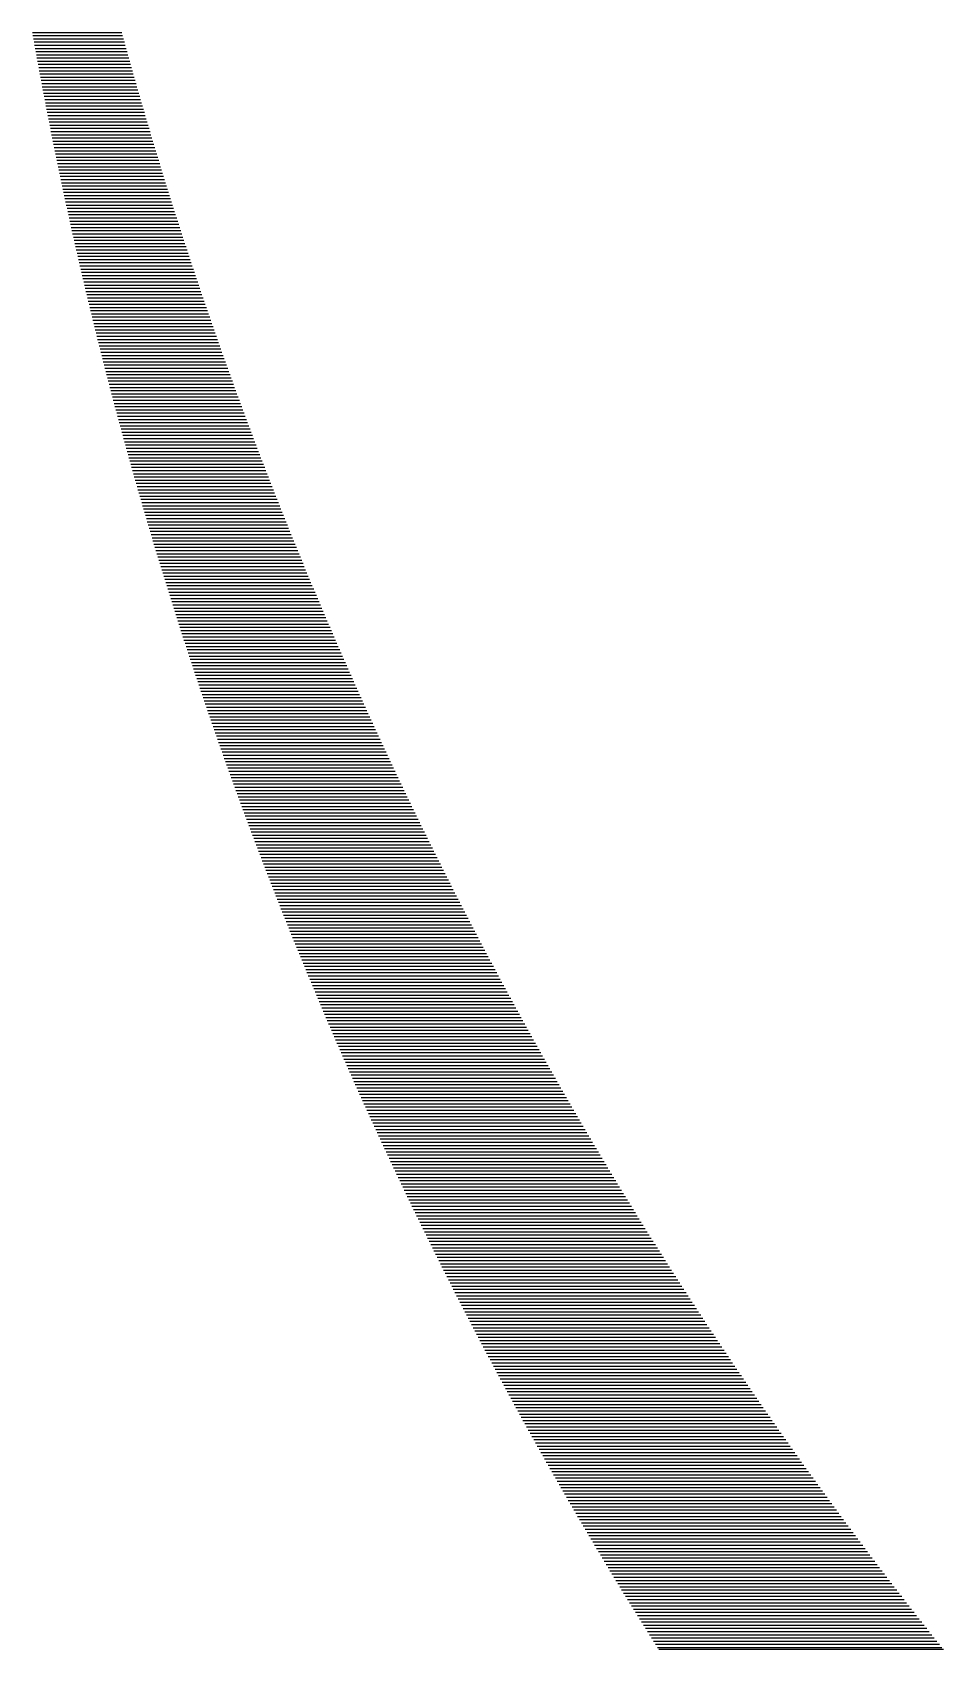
# Model space of a CAD drawing. Extents: x 271 to 16033, y -55852 to 2525.
# Drawn here: x 15996.805 to 15997.25, y -55777.798 to -55777.008 of the extents above; entities that cross this region are included whole.
import ezdxf

# ---------------------------------------------------------------- set-up
doc = ezdxf.new("R2010")
doc.units = 0
doc.header["$MEASUREMENT"] = 0
doc.layers.add('GUSH_MARM', color=173, linetype='Continuous')

msp = doc.modelspace()

# ---------------------------------------------------------------- linework, layer by layer
at = {"layer": 'GUSH_MARM', "color": 250, "linetype": 'Continuous', "ltscale": 0.00016276}
for p, q in [((15996.80521, -55777.00765, 1172.19571), (15996.84886, -55777.00765, 1172.19571)), ((15996.80549, -55777.00921, 1172.19571), (15996.84929, -55777.00921, 1172.19571)), ((15996.80577, -55777.01077, 1172.19571), (15996.84972, -55777.01077, 1172.19571)), ((15996.80605, -55777.01234, 1172.19571), (15996.85015, -55777.01234, 1172.19571)), ((15996.80633, -55777.0139, 1172.19571), (15996.85058, -55777.0139, 1172.19571)), ((15996.80661, -55777.01546, 1172.19571), (15996.85101, -55777.01546, 1172.19571)), ((15996.80689, -55777.01702, 1172.19571), (15996.85144, -55777.01702, 1172.19571)), ((15996.80717, -55777.01859, 1172.19571), (15996.85188, -55777.01859, 1172.19571)), ((15996.80745, -55777.02015, 1172.19571), (15996.85231, -55777.02015, 1172.19571)), ((15996.80774, -55777.02171, 1172.19571), (15996.85275, -55777.02171, 1172.19571)), ((15996.80803, -55777.02327, 1172.19571), (15996.85319, -55777.02327, 1172.19571)), ((15996.80831, -55777.02484, 1172.19571), (15996.85363, -55777.02484, 1172.19571)), ((15996.8086, -55777.0264, 1172.19571), (15996.85407, -55777.0264, 1172.19571)), ((15996.80889, -55777.02796, 1172.19571), (15996.85451, -55777.02796, 1172.19571)), ((15996.80918, -55777.02952, 1172.19571), (15996.85495, -55777.02952, 1172.19571)), ((15996.80948, -55777.03109, 1172.19571), (15996.8554, -55777.03109, 1172.19571)), ((15996.80977, -55777.03265, 1172.19571), (15996.85584, -55777.03265, 1172.19571)), ((15996.81006, -55777.03421, 1172.19571), (15996.85629, -55777.03421, 1172.19571)), ((15996.81036, -55777.03577, 1172.19571), (15996.85674, -55777.03577, 1172.19571)), ((15996.81066, -55777.03734, 1172.19571), (15996.85719, -55777.03734, 1172.19571)), ((15996.81096, -55777.0389, 1172.19571), (15996.85764, -55777.0389, 1172.19571)), ((15996.81125, -55777.04046, 1172.19571), (15996.85809, -55777.04046, 1172.19571)), ((15996.81156, -55777.04202, 1172.19571), (15996.85854, -55777.04202, 1172.19571)), ((15996.81186, -55777.04359, 1172.19571), (15996.859, -55777.04359, 1172.19571)), ((15996.81216, -55777.04515, 1172.19571), (15996.85945, -55777.04515, 1172.19571)), ((15996.81246, -55777.04671, 1172.19571), (15996.85991, -55777.04671, 1172.19571)), ((15996.81277, -55777.04827, 1172.19571), (15996.86037, -55777.04827, 1172.19571)), ((15996.81308, -55777.04984, 1172.19571), (15996.86083, -55777.04984, 1172.19571)), ((15996.81338, -55777.0514, 1172.19571), (15996.86129, -55777.0514, 1172.19571)), ((15996.81369, -55777.05296, 1172.19571), (15996.86175, -55777.05296, 1172.19571)), ((15996.814, -55777.05452, 1172.19571), (15996.86221, -55777.05452, 1172.19571)), ((15996.81431, -55777.05609, 1172.19571), (15996.86268, -55777.05609, 1172.19571)), ((15996.81463, -55777.05765, 1172.19571), (15996.86314, -55777.05765, 1172.19571)), ((15996.81494, -55777.05921, 1172.19571), (15996.86361, -55777.05921, 1172.19571)), ((15996.81525, -55777.06077, 1172.19571), (15996.86408, -55777.06077, 1172.19571)), ((15996.81557, -55777.06234, 1172.19571), (15996.86455, -55777.06234, 1172.19571)), ((15996.81589, -55777.0639, 1172.19571), (15996.86502, -55777.0639, 1172.19571)), ((15996.81621, -55777.06546, 1172.19571), (15996.86549, -55777.06546, 1172.19571)), ((15996.81653, -55777.06702, 1172.19571), (15996.86596, -55777.06702, 1172.19571)), ((15996.81685, -55777.06859, 1172.19571), (15996.86644, -55777.06859, 1172.19571)), ((15996.81717, -55777.07015, 1172.19571), (15996.86691, -55777.07015, 1172.19571)), ((15996.81749, -55777.07171, 1172.19571), (15996.86739, -55777.07171, 1172.19571)), ((15996.81782, -55777.07327, 1172.19571), (15996.86787, -55777.07327, 1172.19571)), ((15996.81814, -55777.07484, 1172.19571), (15996.86835, -55777.07484, 1172.19571)), ((15996.81847, -55777.0764, 1172.19571), (15996.86883, -55777.0764, 1172.19571)), ((15996.81879, -55777.07796, 1172.19571), (15996.86931, -55777.07796, 1172.19571)), ((15996.81912, -55777.07952, 1172.19571), (15996.8698, -55777.07952, 1172.19571)), ((15996.81945, -55777.08109, 1172.19571), (15996.87028, -55777.08109, 1172.19571)), ((15996.81979, -55777.08265, 1172.19571), (15996.87077, -55777.08265, 1172.19571)), ((15996.82012, -55777.08421, 1172.19571), (15996.87125, -55777.08421, 1172.19571)), ((15996.82045, -55777.08577, 1172.19571), (15996.87174, -55777.08577, 1172.19571)), ((15996.82079, -55777.08734, 1172.19571), (15996.87223, -55777.08734, 1172.19571)), ((15996.82112, -55777.0889, 1172.19571), (15996.87272, -55777.0889, 1172.19571)), ((15996.82146, -55777.09046, 1172.19571), (15996.87322, -55777.09046, 1172.19571)), ((15996.8218, -55777.09202, 1172.19571), (15996.87371, -55777.09202, 1172.19571)), ((15996.82214, -55777.09359, 1172.19571), (15996.8742, -55777.09359, 1172.19571)), ((15996.82248, -55777.09515, 1172.19571), (15996.8747, -55777.09515, 1172.19571)), ((15996.82282, -55777.09671, 1172.19571), (15996.8752, -55777.09671, 1172.19571)), ((15996.82317, -55777.09827, 1172.19571), (15996.8757, -55777.09827, 1172.19571)), ((15996.82351, -55777.09984, 1172.19571), (15996.8762, -55777.09984, 1172.19571)), ((15996.82386, -55777.1014, 1172.19571), (15996.8767, -55777.1014, 1172.19571)), ((15996.8242, -55777.10296, 1172.19571), (15996.8772, -55777.10296, 1172.19571)), ((15996.82455, -55777.10452, 1172.19571), (15996.87771, -55777.10452, 1172.19571)), ((15996.8249, -55777.10609, 1172.19571), (15996.87821, -55777.10609, 1172.19571)), ((15996.82525, -55777.10765, 1172.19571), (15996.87872, -55777.10765, 1172.19571)), ((15996.8256, -55777.10921, 1172.19571), (15996.87923, -55777.10921, 1172.19571)), ((15996.82596, -55777.11077, 1172.19571), (15996.87974, -55777.11077, 1172.19571)), ((15996.82631, -55777.11234, 1172.19571), (15996.88025, -55777.11234, 1172.19571)), ((15996.82666, -55777.1139, 1172.19571), (15996.88076, -55777.1139, 1172.19571)), ((15996.82702, -55777.11546, 1172.19571), (15996.88127, -55777.11546, 1172.19571)), ((15996.82738, -55777.11702, 1172.19571), (15996.88179, -55777.11702, 1172.19571)), ((15996.82774, -55777.11859, 1172.19571), (15996.8823, -55777.11859, 1172.19571)), ((15996.8281, -55777.12015, 1172.19571), (15996.88282, -55777.12015, 1172.19571)), ((15996.82846, -55777.12171, 1172.19571), (15996.88334, -55777.12171, 1172.19571)), ((15996.82882, -55777.12327, 1172.19571), (15996.88386, -55777.12327, 1172.19571)), ((15996.82919, -55777.12484, 1172.19571), (15996.88438, -55777.12484, 1172.19571)), ((15996.82955, -55777.1264, 1172.19571), (15996.8849, -55777.1264, 1172.19571)), ((15996.82992, -55777.12796, 1172.19571), (15996.88542, -55777.12796, 1172.19571)), ((15996.83028, -55777.12952, 1172.19571), (15996.88595, -55777.12952, 1172.19571)), ((15996.83065, -55777.13109, 1172.19571), (15996.88647, -55777.13109, 1172.19571)), ((15996.83102, -55777.13265, 1172.19571), (15996.887, -55777.13265, 1172.19571)), ((15996.83139, -55777.13421, 1172.19571), (15996.88753, -55777.13421, 1172.19571)), ((15996.83177, -55777.13577, 1172.19571), (15996.88806, -55777.13577, 1172.19571)), ((15996.83214, -55777.13734, 1172.19571), (15996.88859, -55777.13734, 1172.19571)), ((15996.83252, -55777.1389, 1172.19571), (15996.88913, -55777.1389, 1172.19571)), ((15996.83289, -55777.14046, 1172.19571), (15996.88966, -55777.14046, 1172.19571)), ((15996.83327, -55777.14202, 1172.19571), (15996.89019, -55777.14202, 1172.19571)), ((15996.83365, -55777.14359, 1172.19571), (15996.89073, -55777.14359, 1172.19571)), ((15996.83403, -55777.14515, 1172.19571), (15996.89127, -55777.14515, 1172.19571)), ((15996.83441, -55777.14671, 1172.19571), (15996.89181, -55777.14671, 1172.19571)), ((15996.83479, -55777.14827, 1172.19571), (15996.89235, -55777.14827, 1172.19571)), ((15996.83517, -55777.14984, 1172.19571), (15996.89289, -55777.14984, 1172.19571)), ((15996.83556, -55777.1514, 1172.19571), (15996.89344, -55777.1514, 1172.19571)), ((15996.83594, -55777.15296, 1172.19571), (15996.89398, -55777.15296, 1172.19571)), ((15996.83633, -55777.15452, 1172.19571), (15996.89453, -55777.15452, 1172.19571)), ((15996.83672, -55777.15609, 1172.19571), (15996.89507, -55777.15609, 1172.19571)), ((15996.83711, -55777.15765, 1172.19571), (15996.89562, -55777.15765, 1172.19571)), ((15996.8375, -55777.15921, 1172.19571), (15996.89617, -55777.15921, 1172.19571)), ((15996.83789, -55777.16077, 1172.19571), (15996.89672, -55777.16077, 1172.19571)), ((15996.83828, -55777.16234, 1172.19571), (15996.89728, -55777.16234, 1172.19571)), ((15996.83868, -55777.1639, 1172.19571), (15996.89783, -55777.1639, 1172.19571)), ((15996.83907, -55777.16546, 1172.19571), (15996.89838, -55777.16546, 1172.19571)), ((15996.83947, -55777.16702, 1172.19571), (15996.89894, -55777.16702, 1172.19571)), ((15996.83987, -55777.16859, 1172.19571), (15996.8995, -55777.16859, 1172.19571)), ((15996.84027, -55777.17015, 1172.19571), (15996.90006, -55777.17015, 1172.19571)), ((15996.84067, -55777.17171, 1172.19571), (15996.90062, -55777.17171, 1172.19571)), ((15996.84107, -55777.17327, 1172.19571), (15996.90118, -55777.17327, 1172.19571)), ((15996.84147, -55777.17484, 1172.19571), (15996.90174, -55777.17484, 1172.19571)), ((15996.84187, -55777.1764, 1172.19571), (15996.90231, -55777.1764, 1172.19571)), ((15996.84228, -55777.17796, 1172.19571), (15996.90288, -55777.17796, 1172.19571)), ((15996.84269, -55777.17952, 1172.19571), (15996.90344, -55777.17952, 1172.19571)), ((15996.84309, -55777.18109, 1172.19571), (15996.90401, -55777.18109, 1172.19571)), ((15996.8435, -55777.18265, 1172.19571), (15996.90458, -55777.18265, 1172.19571)), ((15996.84391, -55777.18421, 1172.19571), (15996.90515, -55777.18421, 1172.19571)), ((15996.84432, -55777.18577, 1172.19571), (15996.90573, -55777.18577, 1172.19571)), ((15996.84474, -55777.18734, 1172.19571), (15996.9063, -55777.18734, 1172.19571)), ((15996.84515, -55777.1889, 1172.19571), (15996.90687, -55777.1889, 1172.19571)), ((15996.84557, -55777.19046, 1172.19571), (15996.90745, -55777.19046, 1172.19571)), ((15996.84598, -55777.19202, 1172.19571), (15996.90803, -55777.19202, 1172.19571)), ((15996.8464, -55777.19359, 1172.19571), (15996.90861, -55777.19359, 1172.19571)), ((15996.84682, -55777.19515, 1172.19571), (15996.90919, -55777.19515, 1172.19571)), ((15996.84724, -55777.19671, 1172.19571), (15996.90977, -55777.19671, 1172.19571)), ((15996.84766, -55777.19827, 1172.19571), (15996.91036, -55777.19827, 1172.19571)), ((15996.84808, -55777.19984, 1172.19571), (15996.91094, -55777.19984, 1172.19571)), ((15996.84851, -55777.2014, 1172.19571), (15996.91153, -55777.2014, 1172.19571)), ((15996.84893, -55777.20296, 1172.19571), (15996.91211, -55777.20296, 1172.19571)), ((15996.84936, -55777.20452, 1172.19571), (15996.9127, -55777.20452, 1172.19571)), ((15996.84979, -55777.20609, 1172.19571), (15996.91329, -55777.20609, 1172.19571)), ((15996.85021, -55777.20765, 1172.19571), (15996.91388, -55777.20765, 1172.19571)), ((15996.85065, -55777.20921, 1172.19571), (15996.91448, -55777.20921, 1172.19571)), ((15996.85108, -55777.21077, 1172.19571), (15996.91507, -55777.21077, 1172.19571)), ((15996.85151, -55777.21234, 1172.19571), (15996.91567, -55777.21234, 1172.19571)), ((15996.85194, -55777.2139, 1172.19571), (15996.91627, -55777.2139, 1172.19571)), ((15996.85238, -55777.21546, 1172.19571), (15996.91686, -55777.21546, 1172.19571)), ((15996.85281, -55777.21702, 1172.19571), (15996.91746, -55777.21702, 1172.19571)), ((15996.85325, -55777.21859, 1172.19571), (15996.91806, -55777.21859, 1172.19571)), ((15996.85369, -55777.22015, 1172.19571), (15996.91867, -55777.22015, 1172.19571)), ((15996.85413, -55777.22171, 1172.19571), (15996.91927, -55777.22171, 1172.19571)), ((15996.85457, -55777.22327, 1172.19571), (15996.91988, -55777.22327, 1172.19571)), ((15996.85501, -55777.22484, 1172.19571), (15996.92048, -55777.22484, 1172.19571)), ((15996.85546, -55777.2264, 1172.19571), (15996.92109, -55777.2264, 1172.19571)), ((15996.8559, -55777.22796, 1172.19571), (15996.9217, -55777.22796, 1172.19571)), ((15996.85635, -55777.22952, 1172.19571), (15996.92231, -55777.22952, 1172.19571)), ((15996.8568, -55777.23109, 1172.19571), (15996.92292, -55777.23109, 1172.19571)), ((15996.85725, -55777.23265, 1172.19571), (15996.92354, -55777.23265, 1172.19571)), ((15996.8577, -55777.23421, 1172.19571), (15996.92415, -55777.23421, 1172.19571)), ((15996.85815, -55777.23577, 1172.19571), (15996.92477, -55777.23577, 1172.19571)), ((15996.8586, -55777.23734, 1172.19571), (15996.92539, -55777.23734, 1172.19571)), ((15996.85905, -55777.2389, 1172.19571), (15996.92601, -55777.2389, 1172.19571)), ((15996.85951, -55777.24046, 1172.19571), (15996.92663, -55777.24046, 1172.19571)), ((15996.85997, -55777.24202, 1172.19571), (15996.92725, -55777.24202, 1172.19571)), ((15996.86042, -55777.24359, 1172.19571), (15996.92787, -55777.24359, 1172.19571)), ((15996.86088, -55777.24515, 1172.19571), (15996.9285, -55777.24515, 1172.19571)), ((15996.86134, -55777.24671, 1172.19571), (15996.92912, -55777.24671, 1172.19571)), ((15996.8618, -55777.24827, 1172.19571), (15996.92975, -55777.24827, 1172.19571)), ((15996.86227, -55777.24984, 1172.19571), (15996.93038, -55777.24984, 1172.19571)), ((15996.86273, -55777.2514, 1172.19571), (15996.93101, -55777.2514, 1172.19571)), ((15996.8632, -55777.25296, 1172.19571), (15996.93164, -55777.25296, 1172.19571)), ((15996.86366, -55777.25452, 1172.19571), (15996.93227, -55777.25452, 1172.19571)), ((15996.86413, -55777.25609, 1172.19571), (15996.93291, -55777.25609, 1172.19571)), ((15996.8646, -55777.25765, 1172.19571), (15996.93354, -55777.25765, 1172.19571)), ((15996.86507, -55777.25921, 1172.19571), (15996.93418, -55777.25921, 1172.19571)), ((15996.86554, -55777.26077, 1172.19571), (15996.93482, -55777.26077, 1172.19571)), ((15996.86601, -55777.26234, 1172.19571), (15996.93546, -55777.26234, 1172.19571)), ((15996.86649, -55777.2639, 1172.19571), (15996.9361, -55777.2639, 1172.19571)), ((15996.86696, -55777.26546, 1172.19571), (15996.93675, -55777.26546, 1172.19571)), ((15996.86744, -55777.26702, 1172.19571), (15996.93739, -55777.26702, 1172.19571)), ((15996.86792, -55777.26859, 1172.19571), (15996.93804, -55777.26859, 1172.19571)), ((15996.8684, -55777.27015, 1172.19571), (15996.93868, -55777.27015, 1172.19571)), ((15996.86888, -55777.27171, 1172.19571), (15996.93933, -55777.27171, 1172.19571)), ((15996.86936, -55777.27327, 1172.19571), (15996.93998, -55777.27327, 1172.19571)), ((15996.86984, -55777.27484, 1172.19571), (15996.94063, -55777.27484, 1172.19571)), ((15996.87033, -55777.2764, 1172.19571), (15996.94129, -55777.2764, 1172.19571)), ((15996.87081, -55777.27796, 1172.19571), (15996.94194, -55777.27796, 1172.19571)), ((15996.8713, -55777.27952, 1172.19571), (15996.9426, -55777.27952, 1172.19571)), ((15996.87179, -55777.28109, 1172.19571), (15996.94325, -55777.28109, 1172.19571)), ((15996.87228, -55777.28265, 1172.19571), (15996.94391, -55777.28265, 1172.19571)), ((15996.87277, -55777.28421, 1172.19571), (15996.94457, -55777.28421, 1172.19571)), ((15996.87326, -55777.28577, 1172.19571), (15996.94523, -55777.28577, 1172.19571)), ((15996.87375, -55777.28734, 1172.19571), (15996.9459, -55777.28734, 1172.19571)), ((15996.87425, -55777.2889, 1172.19571), (15996.94656, -55777.2889, 1172.19571)), ((15996.87474, -55777.29046, 1172.19571), (15996.94723, -55777.29046, 1172.19571)), ((15996.87524, -55777.29202, 1172.19571), (15996.94789, -55777.29202, 1172.19571)), ((15996.87574, -55777.29359, 1172.19571), (15996.94856, -55777.29359, 1172.19571)), ((15996.87624, -55777.29515, 1172.19571), (15996.94923, -55777.29515, 1172.19571)), ((15996.87674, -55777.29671, 1172.19571), (15996.9499, -55777.29671, 1172.19571)), ((15996.87724, -55777.29827, 1172.19571), (15996.95058, -55777.29827, 1172.19571)), ((15996.87775, -55777.29984, 1172.19571), (15996.95125, -55777.29984, 1172.19571)), ((15996.87825, -55777.3014, 1172.19571), (15996.95193, -55777.3014, 1172.19571)), ((15996.87876, -55777.30296, 1172.19571), (15996.9526, -55777.30296, 1172.19571)), ((15996.87927, -55777.30452, 1172.19571), (15996.95328, -55777.30452, 1172.19571)), ((15996.87978, -55777.30609, 1172.19571), (15996.95396, -55777.30609, 1172.19571)), ((15996.88029, -55777.30765, 1172.19571), (15996.95464, -55777.30765, 1172.19571)), ((15996.8808, -55777.30921, 1172.19571), (15996.95533, -55777.30921, 1172.19571)), ((15996.88131, -55777.31077, 1172.19571), (15996.95601, -55777.31077, 1172.19571)), ((15996.88182, -55777.31234, 1172.19571), (15996.9567, -55777.31234, 1172.19571)), ((15996.88234, -55777.3139, 1172.19571), (15996.95738, -55777.3139, 1172.19571)), ((15996.88286, -55777.31546, 1172.19571), (15996.95807, -55777.31546, 1172.19571)), ((15996.88337, -55777.31702, 1172.19571), (15996.95876, -55777.31702, 1172.19571)), ((15996.88389, -55777.31859, 1172.19571), (15996.95945, -55777.31859, 1172.19571)), ((15996.88441, -55777.32015, 1172.19571), (15996.96015, -55777.32015, 1172.19571)), ((15996.88494, -55777.32171, 1172.19571), (15996.96084, -55777.32171, 1172.19571)), ((15996.88546, -55777.32327, 1172.19571), (15996.96154, -55777.32327, 1172.19571)), ((15996.88598, -55777.32484, 1172.19571), (15996.96223, -55777.32484, 1172.19571)), ((15996.88651, -55777.3264, 1172.19571), (15996.96293, -55777.3264, 1172.19571)), ((15996.88704, -55777.32796, 1172.19571), (15996.96363, -55777.32796, 1172.19571)), ((15996.88757, -55777.32952, 1172.19571), (15996.96434, -55777.32952, 1172.19571)), ((15996.8881, -55777.33109, 1172.19571), (15996.96504, -55777.33109, 1172.19571)), ((15996.88863, -55777.33265, 1172.19571), (15996.96574, -55777.33265, 1172.19571)), ((15996.88916, -55777.33421, 1172.19571), (15996.96645, -55777.33421, 1172.19571)), ((15996.88969, -55777.33577, 1172.19571), (15996.96716, -55777.33577, 1172.19571)), ((15996.89023, -55777.33734, 1172.19571), (15996.96787, -55777.33734, 1172.19571)), ((15996.89076, -55777.3389, 1172.19571), (15996.96858, -55777.3389, 1172.19571)), ((15996.8913, -55777.34046, 1172.19571), (15996.96929, -55777.34046, 1172.19571)), ((15996.89184, -55777.34202, 1172.19571), (15996.97, -55777.34202, 1172.19571)), ((15996.89238, -55777.34359, 1172.19571), (15996.97072, -55777.34359, 1172.19571)), ((15996.89292, -55777.34515, 1172.19571), (15996.97144, -55777.34515, 1172.19571)), ((15996.89347, -55777.34671, 1172.19571), (15996.97215, -55777.34671, 1172.19571)), ((15996.89401, -55777.34827, 1172.19571), (15996.97287, -55777.34827, 1172.19571)), ((15996.89456, -55777.34984, 1172.19571), (15996.9736, -55777.34984, 1172.19571)), ((15996.8951, -55777.3514, 1172.19571), (15996.97432, -55777.3514, 1172.19571)), ((15996.89565, -55777.35296, 1172.19571), (15996.97504, -55777.35296, 1172.19571)), ((15996.8962, -55777.35452, 1172.19571), (15996.97577, -55777.35452, 1172.19571)), ((15996.89675, -55777.35609, 1172.19571), (15996.9765, -55777.35609, 1172.19571)), ((15996.8973, -55777.35765, 1172.19571), (15996.97722, -55777.35765, 1172.19571)), ((15996.89786, -55777.35921, 1172.19571), (15996.97795, -55777.35921, 1172.19571)), ((15996.89841, -55777.36077, 1172.19571), (15996.97869, -55777.36077, 1172.19571)), ((15996.89897, -55777.36234, 1172.19571), (15996.97942, -55777.36234, 1172.19571)), ((15996.89953, -55777.3639, 1172.19571), (15996.98015, -55777.3639, 1172.19571)), ((15996.90009, -55777.36546, 1172.19571), (15996.98089, -55777.36546, 1172.19571)), ((15996.90065, -55777.36702, 1172.19571), (15996.98163, -55777.36702, 1172.19571)), ((15996.90121, -55777.36859, 1172.19571), (15996.98237, -55777.36859, 1172.19571)), ((15996.90177, -55777.37015, 1172.19571), (15996.98311, -55777.37015, 1172.19571)), ((15996.90234, -55777.37171, 1172.19571), (15996.98385, -55777.37171, 1172.19571)), ((15996.9029, -55777.37327, 1172.19571), (15996.98459, -55777.37327, 1172.19571)), ((15996.90347, -55777.37484, 1172.19571), (15996.98534, -55777.37484, 1172.19571)), ((15996.90404, -55777.3764, 1172.19571), (15996.98608, -55777.3764, 1172.19571)), ((15996.90461, -55777.37796, 1172.19571), (15996.98683, -55777.37796, 1172.19571)), ((15996.90518, -55777.37952, 1172.19571), (15996.98758, -55777.37952, 1172.19571)), ((15996.90575, -55777.38109, 1172.19571), (15996.98833, -55777.38109, 1172.19571)), ((15996.90632, -55777.38265, 1172.19571), (15996.98909, -55777.38265, 1172.19571)), ((15996.9069, -55777.38421, 1172.19571), (15996.98984, -55777.38421, 1172.19571)), ((15996.90748, -55777.38577, 1172.19571), (15996.9906, -55777.38577, 1172.19571)), ((15996.90805, -55777.38734, 1172.19571), (15996.99135, -55777.38734, 1172.19571)), ((15996.90863, -55777.3889, 1172.19571), (15996.99211, -55777.3889, 1172.19571)), ((15996.90921, -55777.39046, 1172.19571), (15996.99287, -55777.39046, 1172.19571)), ((15996.90979, -55777.39202, 1172.19571), (15996.99364, -55777.39202, 1172.19571)), ((15996.91038, -55777.39359, 1172.19571), (15996.9944, -55777.39359, 1172.19571)), ((15996.91096, -55777.39515, 1172.19571), (15996.99516, -55777.39515, 1172.19571)), ((15996.91155, -55777.39671, 1172.19571), (15996.99593, -55777.39671, 1172.19571)), ((15996.91214, -55777.39827, 1172.19571), (15996.9967, -55777.39827, 1172.19571)), ((15996.91272, -55777.39984, 1172.19571), (15996.99747, -55777.39984, 1172.19571)), ((15996.91331, -55777.4014, 1172.19571), (15996.99824, -55777.4014, 1172.19571)), ((15996.91391, -55777.40296, 1172.19571), (15996.99901, -55777.40296, 1172.19571)), ((15996.9145, -55777.40452, 1172.19571), (15996.99979, -55777.40452, 1172.19571)), ((15996.91509, -55777.40609, 1172.19571), (15997.00056, -55777.40609, 1172.19571)), ((15996.91569, -55777.40765, 1172.19571), (15997.00134, -55777.40765, 1172.19571)), ((15996.91629, -55777.40921, 1172.19571), (15997.00212, -55777.40921, 1172.19571)), ((15996.91688, -55777.41077, 1172.19571), (15997.0029, -55777.41077, 1172.19571)), ((15996.91748, -55777.41234, 1172.19571), (15997.00368, -55777.41234, 1172.19571)), ((15996.91808, -55777.4139, 1172.19571), (15997.00447, -55777.4139, 1172.19571)), ((15996.91869, -55777.41546, 1172.19571), (15997.00525, -55777.41546, 1172.19571)), ((15996.91929, -55777.41702, 1172.19571), (15997.00604, -55777.41702, 1172.19571)), ((15996.9199, -55777.41859, 1172.19571), (15997.00683, -55777.41859, 1172.19571)), ((15996.9205, -55777.42015, 1172.19571), (15997.00762, -55777.42015, 1172.19571)), ((15996.92111, -55777.42171, 1172.19571), (15997.00841, -55777.42171, 1172.19571)), ((15996.92172, -55777.42327, 1172.19571), (15997.0092, -55777.42327, 1172.19571)), ((15996.92233, -55777.42484, 1172.19571), (15997.00999, -55777.42484, 1172.19571)), ((15996.92294, -55777.4264, 1172.19571), (15997.01079, -55777.4264, 1172.19571)), ((15996.92356, -55777.42796, 1172.19571), (15997.01159, -55777.42796, 1172.19571)), ((15996.92417, -55777.42952, 1172.19571), (15997.01239, -55777.42952, 1172.19571)), ((15996.92479, -55777.43109, 1172.19571), (15997.01319, -55777.43109, 1172.19571)), ((15996.9254, -55777.43265, 1172.19571), (15997.01399, -55777.43265, 1172.19571)), ((15996.92602, -55777.43421, 1172.19571), (15997.0148, -55777.43421, 1172.19571)), ((15996.92664, -55777.43577, 1172.19571), (15997.0156, -55777.43577, 1172.19571)), ((15996.92727, -55777.43734, 1172.19571), (15997.01641, -55777.43734, 1172.19571)), ((15996.92789, -55777.4389, 1172.19571), (15997.01722, -55777.4389, 1172.19571)), ((15996.92851, -55777.44046, 1172.19571), (15997.01803, -55777.44046, 1172.19571)), ((15996.92914, -55777.44202, 1172.19571), (15997.01884, -55777.44202, 1172.19571)), ((15996.92977, -55777.44359, 1172.19571), (15997.01965, -55777.44359, 1172.19571)), ((15996.9304, -55777.44515, 1172.19571), (15997.02047, -55777.44515, 1172.19571)), ((15996.93103, -55777.44671, 1172.19571), (15997.02129, -55777.44671, 1172.19571)), ((15996.93166, -55777.44827, 1172.19571), (15997.0221, -55777.44827, 1172.19571)), ((15996.93229, -55777.44984, 1172.19571), (15997.02292, -55777.44984, 1172.19571)), ((15996.93292, -55777.4514, 1172.19571), (15997.02375, -55777.4514, 1172.19571)), ((15996.93356, -55777.45296, 1172.19571), (15997.02457, -55777.45296, 1172.19571)), ((15996.9342, -55777.45452, 1172.19571), (15997.02539, -55777.45452, 1172.19571)), ((15996.93484, -55777.45609, 1172.19571), (15997.02622, -55777.45609, 1172.19571)), ((15996.93548, -55777.45765, 1172.19571), (15997.02705, -55777.45765, 1172.19571)), ((15996.93612, -55777.45921, 1172.19571), (15997.02788, -55777.45921, 1172.19571)), ((15996.93676, -55777.46077, 1172.19571), (15997.02871, -55777.46077, 1172.19571)), ((15996.9374, -55777.46234, 1172.19571), (15997.02954, -55777.46234, 1172.19571)), ((15996.93805, -55777.4639, 1172.19571), (15997.03038, -55777.4639, 1172.19571)), ((15996.9387, -55777.46546, 1172.19571), (15997.03121, -55777.46546, 1172.19571)), ((15996.93934, -55777.46702, 1172.19571), (15997.03205, -55777.46702, 1172.19571)), ((15996.93999, -55777.46859, 1172.19571), (15997.03289, -55777.46859, 1172.19571)), ((15996.94065, -55777.47015, 1172.19571), (15997.03373, -55777.47015, 1172.19571)), ((15996.9413, -55777.47171, 1172.19571), (15997.03457, -55777.47171, 1172.19571)), ((15996.94195, -55777.47327, 1172.19571), (15997.03542, -55777.47327, 1172.19571)), ((15996.94261, -55777.47484, 1172.19571), (15997.03627, -55777.47484, 1172.19571)), ((15996.94327, -55777.4764, 1172.19571), (15997.03711, -55777.4764, 1172.19571)), ((15996.94392, -55777.47796, 1172.19571), (15997.03796, -55777.47796, 1172.19571)), ((15996.94458, -55777.47952, 1172.19571), (15997.03881, -55777.47952, 1172.19571)), ((15996.94524, -55777.48109, 1172.19571), (15997.03967, -55777.48109, 1172.19571)), ((15996.94591, -55777.48265, 1172.19571), (15997.04052, -55777.48265, 1172.19571)), ((15996.94657, -55777.48421, 1172.19571), (15997.04138, -55777.48421, 1172.19571)), ((15996.94724, -55777.48577, 1172.19571), (15997.04223, -55777.48577, 1172.19571)), ((15996.9479, -55777.48734, 1172.19571), (15997.04309, -55777.48734, 1172.19571)), ((15996.94857, -55777.4889, 1172.19571), (15997.04395, -55777.4889, 1172.19571)), ((15996.94924, -55777.49046, 1172.19571), (15997.04482, -55777.49046, 1172.19571)), ((15996.94991, -55777.49202, 1172.19571), (15997.04568, -55777.49202, 1172.19571)), ((15996.95059, -55777.49359, 1172.19571), (15997.04655, -55777.49359, 1172.19571)), ((15996.95126, -55777.49515, 1172.19571), (15997.04741, -55777.49515, 1172.19571)), ((15996.95194, -55777.49671, 1172.19571), (15997.04828, -55777.49671, 1172.19571)), ((15996.95261, -55777.49827, 1172.19571), (15997.04915, -55777.49827, 1172.19571)), ((15996.95329, -55777.49984, 1172.19571), (15997.05003, -55777.49984, 1172.19571)), ((15996.95397, -55777.5014, 1172.19571), (15997.0509, -55777.5014, 1172.19571)), ((15996.95465, -55777.50296, 1172.19571), (15997.05178, -55777.50296, 1172.19571)), ((15996.95534, -55777.50452, 1172.19571), (15997.05265, -55777.50452, 1172.19571)), ((15996.95602, -55777.50609, 1172.19571), (15997.05353, -55777.50609, 1172.19571)), ((15996.95671, -55777.50765, 1172.19571), (15997.05441, -55777.50765, 1172.19571)), ((15996.95739, -55777.50921, 1172.19571), (15997.0553, -55777.50921, 1172.19571)), ((15996.95808, -55777.51077, 1172.19571), (15997.05618, -55777.51077, 1172.19571)), ((15996.95877, -55777.51234, 1172.19571), (15997.05707, -55777.51234, 1172.19571)), ((15996.95946, -55777.5139, 1172.19571), (15997.05795, -55777.5139, 1172.19571)), ((15996.96016, -55777.51546, 1172.19571), (15997.05884, -55777.51546, 1172.19571)), ((15996.96085, -55777.51702, 1172.19571), (15997.05974, -55777.51702, 1172.19571)), ((15996.96155, -55777.51859, 1172.19571), (15997.06063, -55777.51859, 1172.19571)), ((15996.96225, -55777.52015, 1172.19571), (15997.06152, -55777.52015, 1172.19571)), ((15996.96294, -55777.52171, 1172.19571), (15997.06242, -55777.52171, 1172.19571)), ((15996.96364, -55777.52327, 1172.19571), (15997.06332, -55777.52327, 1172.19571)), ((15996.96435, -55777.52484, 1172.19571), (15997.06422, -55777.52484, 1172.19571)), ((15996.96505, -55777.5264, 1172.19571), (15997.06512, -55777.5264, 1172.19571)), ((15996.96575, -55777.52796, 1172.19571), (15997.06602, -55777.52796, 1172.19571)), ((15996.96646, -55777.52952, 1172.19571), (15997.06693, -55777.52952, 1172.19571)), ((15996.96717, -55777.53109, 1172.19571), (15997.06783, -55777.53109, 1172.19571)), ((15996.96788, -55777.53265, 1172.19571), (15997.06874, -55777.53265, 1172.19571)), ((15996.96859, -55777.53421, 1172.19571), (15997.06965, -55777.53421, 1172.19571)), ((15996.9693, -55777.53577, 1172.19571), (15997.07056, -55777.53577, 1172.19571)), ((15996.97001, -55777.53734, 1172.19571), (15997.07148, -55777.53734, 1172.19571)), ((15996.97073, -55777.5389, 1172.19571), (15997.07239, -55777.5389, 1172.19571)), ((15996.97145, -55777.54046, 1172.19571), (15997.07331, -55777.54046, 1172.19571)), ((15996.97216, -55777.54202, 1172.19571), (15997.07423, -55777.54202, 1172.19571)), ((15996.97288, -55777.54359, 1172.19571), (15997.07515, -55777.54359, 1172.19571)), ((15996.97361, -55777.54515, 1172.19571), (15997.07607, -55777.54515, 1172.19571)), ((15996.97433, -55777.54671, 1172.19571), (15997.07699, -55777.54671, 1172.19571)), ((15996.97505, -55777.54827, 1172.19571), (15997.07792, -55777.54827, 1172.19571)), ((15996.97578, -55777.54984, 1172.19571), (15997.07885, -55777.54984, 1172.19571)), ((15996.9765, -55777.5514, 1172.19571), (15997.07977, -55777.5514, 1172.19571)), ((15996.97723, -55777.55296, 1172.19571), (15997.08071, -55777.55296, 1172.19571)), ((15996.97796, -55777.55452, 1172.19571), (15997.08164, -55777.55452, 1172.19571)), ((15996.97869, -55777.55609, 1172.19571), (15997.08257, -55777.55609, 1172.19571)), ((15996.97943, -55777.55765, 1172.19571), (15997.08351, -55777.55765, 1172.19571)), ((15996.98016, -55777.55921, 1172.19571), (15997.08445, -55777.55921, 1172.19571)), ((15996.9809, -55777.56077, 1172.19571), (15997.08539, -55777.56077, 1172.19571)), ((15996.98164, -55777.56234, 1172.19571), (15997.08633, -55777.56234, 1172.19571)), ((15996.98238, -55777.5639, 1172.19571), (15997.08727, -55777.5639, 1172.19571)), ((15996.98312, -55777.56546, 1172.19571), (15997.08822, -55777.56546, 1172.19571)), ((15996.98386, -55777.56702, 1172.19571), (15997.08916, -55777.56702, 1172.19571)), ((15996.9846, -55777.56859, 1172.19571), (15997.09011, -55777.56859, 1172.19571)), ((15996.98535, -55777.57015, 1172.19571), (15997.09106, -55777.57015, 1172.19571)), ((15996.98609, -55777.57171, 1172.19571), (15997.09201, -55777.57171, 1172.19571)), ((15996.98684, -55777.57327, 1172.19571), (15997.09297, -55777.57327, 1172.19571)), ((15996.98759, -55777.57484, 1172.19571), (15997.09392, -55777.57484, 1172.19571)), ((15996.98834, -55777.5764, 1172.19571), (15997.09488, -55777.5764, 1172.19571)), ((15996.9891, -55777.57796, 1172.19571), (15997.09584, -55777.57796, 1172.19571)), ((15996.98985, -55777.57952, 1172.19571), (15997.0968, -55777.57952, 1172.19571)), ((15996.99061, -55777.58109, 1172.19571), (15997.09776, -55777.58109, 1172.19571)), ((15996.99136, -55777.58265, 1172.19571), (15997.09873, -55777.58265, 1172.19571)), ((15996.99212, -55777.58421, 1172.19571), (15997.0997, -55777.58421, 1172.19571)), ((15996.99288, -55777.58577, 1172.19571), (15997.10066, -55777.58577, 1172.19571)), ((15996.99365, -55777.58734, 1172.19571), (15997.10163, -55777.58734, 1172.19571)), ((15996.99441, -55777.5889, 1172.19571), (15997.10261, -55777.5889, 1172.19571)), ((15996.99517, -55777.59046, 1172.19571), (15997.10358, -55777.59046, 1172.19571)), ((15996.99594, -55777.59202, 1172.19571), (15997.10456, -55777.59202, 1172.19571)), ((15996.99671, -55777.59359, 1172.19571), (15997.10553, -55777.59359, 1172.19571)), ((15996.99748, -55777.59515, 1172.19571), (15997.10651, -55777.59515, 1172.19571)), ((15996.99825, -55777.59671, 1172.19571), (15997.10749, -55777.59671, 1172.19571)), ((15996.99902, -55777.59827, 1172.19571), (15997.10848, -55777.59827, 1172.19571)), ((15996.9998, -55777.59984, 1172.19571), (15997.10946, -55777.59984, 1172.19571)), ((15997.00057, -55777.6014, 1172.19571), (15997.11045, -55777.6014, 1172.19571)), ((15997.00135, -55777.60296, 1172.19571), (15997.11144, -55777.60296, 1172.19571)), ((15997.00213, -55777.60452, 1172.19571), (15997.11243, -55777.60452, 1172.19571)), ((15997.00291, -55777.60609, 1172.19571), (15997.11342, -55777.60609, 1172.19571)), ((15997.00369, -55777.60765, 1172.19571), (15997.11441, -55777.60765, 1172.19571)), ((15997.00448, -55777.60921, 1172.19571), (15997.11541, -55777.60921, 1172.19571)), ((15997.00526, -55777.61077, 1172.19571), (15997.11641, -55777.61077, 1172.19571)), ((15997.00605, -55777.61234, 1172.19571), (15997.11741, -55777.61234, 1172.19571)), ((15997.00684, -55777.6139, 1172.19571), (15997.11841, -55777.6139, 1172.19571)), ((15997.00763, -55777.61546, 1172.19571), (15997.11941, -55777.61546, 1172.19571)), ((15997.00842, -55777.61702, 1172.19571), (15997.12042, -55777.61702, 1172.19571)), ((15997.00921, -55777.61859, 1172.19571), (15997.12142, -55777.61859, 1172.19571)), ((15997.01001, -55777.62015, 1172.19571), (15997.12243, -55777.62015, 1172.19571)), ((15997.0108, -55777.62171, 1172.19571), (15997.12344, -55777.62171, 1172.19571)), ((15997.0116, -55777.62327, 1172.19571), (15997.12446, -55777.62327, 1172.19571)), ((15997.0124, -55777.62484, 1172.19571), (15997.12547, -55777.62484, 1172.19571)), ((15997.0132, -55777.6264, 1172.19571), (15997.12649, -55777.6264, 1172.19571)), ((15997.014, -55777.62796, 1172.19571), (15997.12751, -55777.62796, 1172.19571)), ((15997.01481, -55777.62952, 1172.19571), (15997.12853, -55777.62952, 1172.19571)), ((15997.01561, -55777.63109, 1172.19571), (15997.12955, -55777.63109, 1172.19571)), ((15997.01642, -55777.63265, 1172.19571), (15997.13057, -55777.63265, 1172.19571)), ((15997.01723, -55777.63421, 1172.19571), (15997.1316, -55777.63421, 1172.19571)), ((15997.01804, -55777.63577, 1172.19571), (15997.13263, -55777.63577, 1172.19571)), ((15997.01885, -55777.63734, 1172.19571), (15997.13366, -55777.63734, 1172.19571)), ((15997.01967, -55777.6389, 1172.19571), (15997.13469, -55777.6389, 1172.19571)), ((15997.02048, -55777.64046, 1172.19571), (15997.13572, -55777.64046, 1172.19571)), ((15997.0213, -55777.64202, 1172.19571), (15997.13676, -55777.64202, 1172.19571)), ((15997.02212, -55777.64359, 1172.19571), (15997.1378, -55777.64359, 1172.19571)), ((15997.02294, -55777.64515, 1172.19571), (15997.13884, -55777.64515, 1172.19571)), ((15997.02376, -55777.64671, 1172.19571), (15997.13988, -55777.64671, 1172.19571)), ((15997.02458, -55777.64827, 1172.19571), (15997.14092, -55777.64827, 1172.19571)), ((15997.02541, -55777.64984, 1172.19571), (15997.14197, -55777.64984, 1172.19571)), ((15997.02623, -55777.6514, 1172.19571), (15997.14301, -55777.6514, 1172.19571)), ((15997.02706, -55777.65296, 1172.19571), (15997.14406, -55777.65296, 1172.19571)), ((15997.02789, -55777.65452, 1172.19571), (15997.14511, -55777.65452, 1172.19571)), ((15997.02872, -55777.65609, 1172.19571), (15997.14617, -55777.65609, 1172.19571)), ((15997.02956, -55777.65765, 1172.19571), (15997.14722, -55777.65765, 1172.19571)), ((15997.03039, -55777.65921, 1172.19571), (15997.14828, -55777.65921, 1172.19571)), ((15997.03123, -55777.66077, 1172.19571), (15997.14934, -55777.66077, 1172.19571)), ((15997.03207, -55777.66234, 1172.19571), (15997.1504, -55777.66234, 1172.19571)), ((15997.03291, -55777.6639, 1172.19571), (15997.15146, -55777.6639, 1172.19571)), ((15997.03375, -55777.66546, 1172.19571), (15997.15253, -55777.66546, 1172.19571)), ((15997.03459, -55777.66702, 1172.19571), (15997.15359, -55777.66702, 1172.19571)), ((15997.03544, -55777.66859, 1172.19571), (15997.15466, -55777.66859, 1172.19571)), ((15997.03628, -55777.67015, 1172.19571), (15997.15573, -55777.67015, 1172.19571)), ((15997.03713, -55777.67171, 1172.19571), (15997.15681, -55777.67171, 1172.19571)), ((15997.03798, -55777.67327, 1172.19571), (15997.15788, -55777.67327, 1172.19571)), ((15997.03883, -55777.67484, 1172.19571), (15997.15896, -55777.67484, 1172.19571)), ((15997.03968, -55777.6764, 1172.19571), (15997.16004, -55777.6764, 1172.19571)), ((15997.04054, -55777.67796, 1172.19571), (15997.16112, -55777.67796, 1172.19571)), ((15997.04139, -55777.67952, 1172.19571), (15997.1622, -55777.67952, 1172.19571)), ((15997.04225, -55777.68109, 1172.19571), (15997.16329, -55777.68109, 1172.19571)), ((15997.04311, -55777.68265, 1172.19571), (15997.16437, -55777.68265, 1172.19571)), ((15997.04397, -55777.68421, 1172.19571), (15997.16546, -55777.68421, 1172.19571)), ((15997.04483, -55777.68577, 1172.19571), (15997.16655, -55777.68577, 1172.19571)), ((15997.0457, -55777.68734, 1172.19571), (15997.16765, -55777.68734, 1172.19571)), ((15997.04657, -55777.6889, 1172.19571), (15997.16874, -55777.6889, 1172.19571)), ((15997.04743, -55777.69046, 1172.19571), (15997.16984, -55777.69046, 1172.19571)), ((15997.0483, -55777.69202, 1172.19571), (15997.17094, -55777.69202, 1172.19571)), ((15997.04917, -55777.69359, 1172.19571), (15997.17204, -55777.69359, 1172.19571)), ((15997.05005, -55777.69515, 1172.19571), (15997.17314, -55777.69515, 1172.19571)), ((15997.05092, -55777.69671, 1172.19571), (15997.17425, -55777.69671, 1172.19571)), ((15997.0518, -55777.69827, 1172.19571), (15997.17535, -55777.69827, 1172.19571)), ((15997.05267, -55777.69984, 1172.19571), (15997.17646, -55777.69984, 1172.19571)), ((15997.05355, -55777.7014, 1172.19571), (15997.17757, -55777.7014, 1172.19571)), ((15997.05444, -55777.70296, 1172.19571), (15997.17869, -55777.70296, 1172.19571)), ((15997.05532, -55777.70452, 1172.19571), (15997.1798, -55777.70452, 1172.19571)), ((15997.0562, -55777.70609, 1172.19571), (15997.18092, -55777.70609, 1172.19571)), ((15997.05709, -55777.70765, 1172.19571), (15997.18204, -55777.70765, 1172.19571)), ((15997.05798, -55777.70921, 1172.19571), (15997.18316, -55777.70921, 1172.19571)), ((15997.05887, -55777.71077, 1172.19571), (15997.18429, -55777.71077, 1172.19571)), ((15997.05976, -55777.71234, 1172.19571), (15997.18541, -55777.71234, 1172.19571)), ((15997.06065, -55777.7139, 1172.19571), (15997.18654, -55777.7139, 1172.19571)), ((15997.06155, -55777.71546, 1172.19571), (15997.18767, -55777.71546, 1172.19571)), ((15997.06244, -55777.71702, 1172.19571), (15997.1888, -55777.71702, 1172.19571)), ((15997.06334, -55777.71859, 1172.19571), (15997.18994, -55777.71859, 1172.19571)), ((15997.06424, -55777.72015, 1172.19571), (15997.19107, -55777.72015, 1172.19571)), ((15997.06514, -55777.72171, 1172.19571), (15997.19221, -55777.72171, 1172.19571)), ((15997.06605, -55777.72327, 1172.19571), (15997.19335, -55777.72327, 1172.19571)), ((15997.06695, -55777.72484, 1172.19571), (15997.19449, -55777.72484, 1172.19571)), ((15997.06786, -55777.7264, 1172.19571), (15997.19564, -55777.7264, 1172.19571)), ((15997.06877, -55777.72796, 1172.19571), (15997.19679, -55777.72796, 1172.19571)), ((15997.06968, -55777.72952, 1172.19571), (15997.19793, -55777.72952, 1172.19571)), ((15997.07059, -55777.73109, 1172.19571), (15997.19909, -55777.73109, 1172.19571)), ((15997.0715, -55777.73265, 1172.19571), (15997.20024, -55777.73265, 1172.19571)), ((15997.07242, -55777.73421, 1172.19571), (15997.20139, -55777.73421, 1172.19571)), ((15997.07334, -55777.73577, 1172.19571), (15997.20255, -55777.73577, 1172.19571)), ((15997.07425, -55777.73734, 1172.19571), (15997.20371, -55777.73734, 1172.19571)), ((15997.07518, -55777.7389, 1172.19571), (15997.20487, -55777.7389, 1172.19571)), ((15997.0761, -55777.74046, 1172.19571), (15997.20604, -55777.74046, 1172.19571)), ((15997.07702, -55777.74202, 1172.19571), (15997.2072, -55777.74202, 1172.19571)), ((15997.07795, -55777.74359, 1172.19571), (15997.20837, -55777.74359, 1172.19571)), ((15997.07888, -55777.74515, 1172.19571), (15997.20954, -55777.74515, 1172.19571)), ((15997.0798, -55777.74671, 1172.19571), (15997.21072, -55777.74671, 1172.19571)), ((15997.08074, -55777.74827, 1172.19571), (15997.21189, -55777.74827, 1172.19571)), ((15997.08167, -55777.74984, 1172.19571), (15997.21307, -55777.74984, 1172.19571)), ((15997.0826, -55777.7514, 1172.19571), (15997.21425, -55777.7514, 1172.19571)), ((15997.08354, -55777.75296, 1172.19571), (15997.21543, -55777.75296, 1172.19571)), ((15997.08448, -55777.75452, 1172.19571), (15997.21661, -55777.75452, 1172.19571)), ((15997.08542, -55777.75609, 1172.19571), (15997.2178, -55777.75609, 1172.19571)), ((15997.08636, -55777.75765, 1172.19571), (15997.21899, -55777.75765, 1172.19571)), ((15997.0873, -55777.75921, 1172.19571), (15997.22018, -55777.75921, 1172.19571)), ((15997.08825, -55777.76077, 1172.19571), (15997.22137, -55777.76077, 1172.19571)), ((15997.0892, -55777.76234, 1172.19571), (15997.22256, -55777.76234, 1172.19571)), ((15997.09015, -55777.7639, 1172.19571), (15997.22376, -55777.7639, 1172.19571)), ((15997.0911, -55777.76546, 1172.19571), (15997.22496, -55777.76546, 1172.19571)), ((15997.09205, -55777.76702, 1172.19571), (15997.22616, -55777.76702, 1172.19571)), ((15997.093, -55777.76859, 1172.19571), (15997.22737, -55777.76859, 1172.19571)), ((15997.09396, -55777.77015, 1172.19571), (15997.22857, -55777.77015, 1172.19571)), ((15997.09492, -55777.77171, 1172.19571), (15997.22978, -55777.77171, 1172.19571)), ((15997.09588, -55777.77327, 1172.19571), (15997.23099, -55777.77327, 1172.19571)), ((15997.09684, -55777.77484, 1172.19571), (15997.2322, -55777.77484, 1172.19571)), ((15997.0978, -55777.7764, 1172.19571), (15997.23342, -55777.7764, 1172.19571)), ((15997.09877, -55777.77796, 1172.19571), (15997.23464, -55777.77796, 1172.19571)), ((15997.09973, -55777.77952, 1172.19571), (15997.23586, -55777.77952, 1172.19571)), ((15997.1007, -55777.78109, 1172.19571), (15997.23708, -55777.78109, 1172.19571)), ((15997.10167, -55777.78265, 1172.19571), (15997.2383, -55777.78265, 1172.19571)), ((15997.10265, -55777.78421, 1172.19571), (15997.23953, -55777.78421, 1172.19571)), ((15997.10362, -55777.78577, 1172.19571), (15997.24076, -55777.78577, 1172.19571)), ((15997.1046, -55777.78734, 1172.19571), (15997.24199, -55777.78734, 1172.19571)), ((15997.10558, -55777.7889, 1172.19571), (15997.24322, -55777.7889, 1172.19571)), ((15997.10656, -55777.79046, 1172.19571), (15997.24446, -55777.79046, 1172.19571)), ((15997.10754, -55777.79202, 1172.19571), (15997.24569, -55777.79202, 1172.19571)), ((15997.10852, -55777.79359, 1172.19571), (15997.24693, -55777.79359, 1172.19571)), ((15997.10951, -55777.79515, 1172.19571), (15997.24818, -55777.79515, 1172.19571)), ((15997.11049, -55777.79671, 1172.19571), (15997.24942, -55777.79671, 1172.19571))]:
    msp.add_line(p, q, dxfattribs=at)
at = {"layer": 'GUSH_MARM', "color": 250, "linetype": 'Continuous', "ltscale": 0.0625}
msp.add_line((15997.25026, -55777.79776, 1172.19571), (15997.11116, -55777.79776, 1172.19571), dxfattribs=at)

doc.saveas('drawing.dxf')
